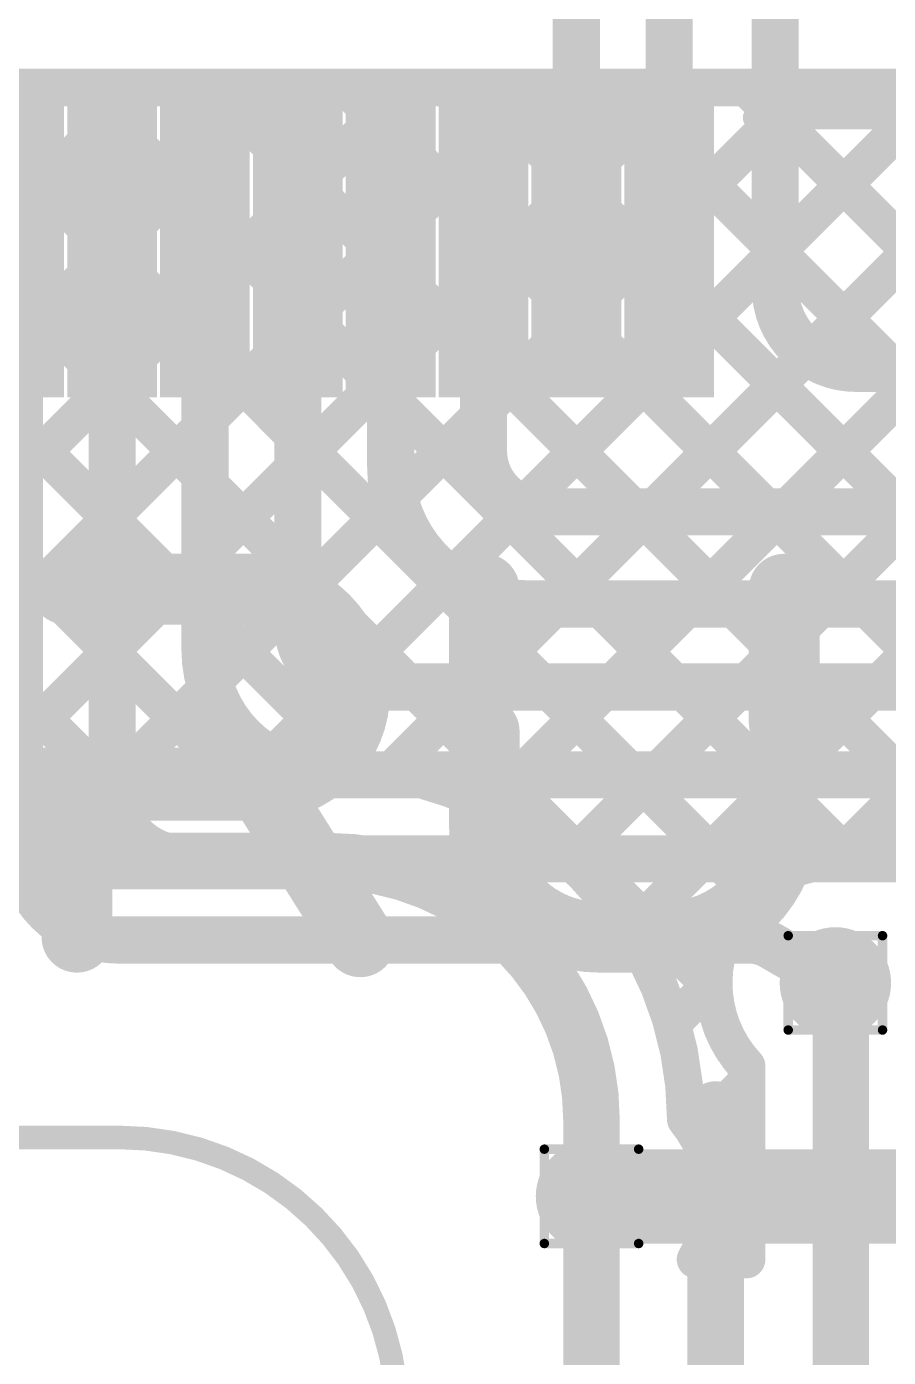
# Model space of a CAD drawing. Header units: inches. Extents: x -17 to 349, y -40 to 215.
# Drawn here: x 101.16 to 105.8, y 115.47 to 122.64 of the extents above; entities that cross this region are included whole.
import ezdxf

# ---------------------------------------------------------------- set-up
doc = ezdxf.new("R2010")
doc.units = ezdxf.units.IN
for name, color, linetype in [('Board Outline', 216, 'Continuous'), ('Bottom Layer', 5, 'Continuous'), ('Drill Drawing', 1, 'Continuous'), ('Top Layer', 1, 'Continuous'), ('Top Overlay', 2, 'Continuous'), ('Top Paste', 8, 'Continuous'), ('Top Solder', 216, 'Continuous'), ('Via Holes', 16, 'Continuous')]:
    doc.layers.add(name, color=color, linetype=linetype)

# ---------------------------------------------------------------- blocks, each defined once
blk = doc.blocks.new('64_TQFP__10_10__63')
at = {"layer": 'Top Layer'}
for points in [[(-6.404998619999999, -0.10999724), (-4.934999019999999, -0.10999724), (-4.934999019999999, -0.38999668), (-6.404998619999999, -0.38999668)], [(-6.404996079999999, -0.60999878), (-4.93499648, -0.60999878), (-4.93499648, -0.8899982200000001), (-6.404996079999999, -0.8899982200000001)], [(-6.404998619999999, -1.10999524), (-4.934999019999999, -1.10999524), (-4.934999019999999, -1.38999468), (-6.404998619999999, -1.38999468)], [(-6.404998619999999, -1.60999424), (-4.934999019999999, -1.60999424), (-4.934999019999999, -1.88999368), (-6.404998619999999, -1.88999368)], [(-6.404998619999999, -2.10999832), (-4.934999019999999, -2.10999832), (-4.934999019999999, -2.38999776), (-6.404998619999999, -2.38999776)], [(-6.404998619999999, -2.60999732), (-4.934999019999999, -2.60999732), (-4.934999019999999, -2.88999676), (-6.404998619999999, -2.88999676)], [(-6.404998619999999, -3.10999886), (-4.934999019999999, -3.10999886), (-4.934999019999999, -3.3899983), (-6.404998619999999, -3.3899983)], [(-6.404998619999999, -3.60999786), (-4.934999019999999, -3.60999786), (-4.934999019999999, -3.8899973), (-6.404998619999999, -3.8899973)]]:
    blk.add_hatch(color=1, dxfattribs=at).paths.add_polyline_path(points)
at = {"layer": 'Top Paste'}
for points in [[(-6.404998619999999, -0.10999724), (-4.934999019999999, -0.10999724), (-4.934999019999999, -0.38999668), (-6.404998619999999, -0.38999668)], [(-6.404996079999999, -0.60999878), (-4.93499648, -0.60999878), (-4.93499648, -0.8899982200000001), (-6.404996079999999, -0.8899982200000001)], [(-6.404998619999999, -1.10999524), (-4.934999019999999, -1.10999524), (-4.934999019999999, -1.38999468), (-6.404998619999999, -1.38999468)], [(-6.404998619999999, -1.60999424), (-4.934999019999999, -1.60999424), (-4.934999019999999, -1.88999368), (-6.404998619999999, -1.88999368)], [(-6.404998619999999, -2.10999832), (-4.934999019999999, -2.10999832), (-4.934999019999999, -2.38999776), (-6.404998619999999, -2.38999776)], [(-6.404998619999999, -2.60999732), (-4.934999019999999, -2.60999732), (-4.934999019999999, -2.88999676), (-6.404998619999999, -2.88999676)], [(-6.404998619999999, -3.10999886), (-4.934999019999999, -3.10999886), (-4.934999019999999, -3.3899983), (-6.404998619999999, -3.3899983)], [(-6.404998619999999, -3.60999786), (-4.934999019999999, -3.60999786), (-4.934999019999999, -3.8899973), (-6.404998619999999, -3.8899973)]]:
    blk.add_hatch(color=8, dxfattribs=at).paths.add_polyline_path(points)
at = {"layer": 'Top Solder'}
for points in [[(-6.506598619999999, -0.00839724), (-4.83339902, -0.00839724), (-4.83339902, -0.49159668), (-6.506598619999999, -0.49159668)], [(-6.50659608, -0.5083987799999999), (-4.833396479999999, -0.5083987799999999), (-4.833396479999999, -0.99159822), (-6.50659608, -0.99159822)], [(-6.506598619999999, -1.00839524), (-4.83339902, -1.00839524), (-4.83339902, -1.49159468), (-6.506598619999999, -1.49159468)], [(-6.506598619999999, -1.50839424), (-4.83339902, -1.50839424), (-4.83339902, -1.99159368), (-6.506598619999999, -1.99159368)], [(-6.506598619999999, -2.00839832), (-4.83339902, -2.00839832), (-4.83339902, -2.49159776), (-6.506598619999999, -2.49159776)], [(-6.506598619999999, -2.50839732), (-4.83339902, -2.50839732), (-4.83339902, -2.99159676), (-6.506598619999999, -2.99159676)], [(-6.506598619999999, -3.00839886), (-4.83339902, -3.00839886), (-4.83339902, -3.4915983), (-6.506598619999999, -3.4915983)], [(-6.506598619999999, -3.50839786), (-4.83339902, -3.50839786), (-4.83339902, -3.9915973), (-6.506598619999999, -3.9915973)]]:
    blk.add_hatch(color=216, dxfattribs=at).paths.add_polyline_path(points)
at = {"layer": 'Top Overlay'}
blk.add_lwpolyline([(-5.00000016, -4.20999666, 0.127, 0.127, 0), (-5.00000016, -4.99999762, 0.127, 0.127, 0)], format="xyseb", dxfattribs=at)
blk.add_lwpolyline([(-5.03175016, -4.20999666, 0.0635, 0.0635, 1), (-4.96825016, -4.20999666, 0.0635, 0.0635, 1)], format="xyseb", close=True, dxfattribs=at)

msp = doc.modelspace()

# ---------------------------------------------------------------- hatches: boundary and pattern name
at = {"layer": 'Bottom Layer'}
h = msp.add_hatch(color=5, dxfattribs=at)
edge = h.paths.add_edge_path()
edge.add_arc((105.51496804, 117.48934592), 0.2999994, 0, 360)
h = msp.add_hatch(color=5, dxfattribs=at)
edge = h.paths.add_edge_path()
edge.add_arc((104.20165088, 116.33997814), 0.2999994, 0, 360)
at = {"layer": 'Top Layer'}
h = msp.add_hatch(color=1, dxfattribs=at)
edge = h.paths.add_edge_path()
edge.add_arc((105.51496804, 117.48934592), 0.2999994, 0, 360)
h = msp.add_hatch(color=1, dxfattribs=at)
edge = h.paths.add_edge_path()
edge.add_arc((104.20165088, 116.33997814), 0.2999994, 0, 360)
at = {"layer": 'Via Holes'}
h = msp.add_hatch(color=7, dxfattribs=at)
edge = h.paths.add_edge_path()
edge.add_arc((105.51496804, 117.48934592), 0.1499997, 0, 360)
h = msp.add_hatch(color=7, dxfattribs=at)
edge = h.paths.add_edge_path()
edge.add_arc((104.20165088, 116.33997814), 0.1499997, 0, 360)

# ---------------------------------------------------------------- linework, layer by layer
at = {"layer": 'Board Outline'}
for points in [[(100.18431322, 116.65730288, 0.127, 0.127, 0), (101.65639562, 116.65730288, 0.127, 0.127, 0)], [(101.65639562, 116.65731558, 0.127, 0.127, -0.3796200265151696), (103.1456916, 115.336193, 0.127, 0.127, 0)]]:
    msp.add_lwpolyline(points, format="xyseb", dxfattribs=at)
for points in [[(101.62464562, 116.65731558, 0.0635, 0.0635, 1), (101.68814562, 116.65731558, 0.0635, 0.0635, 1)], [(101.62464562, 116.65730288, 0.0635, 0.0635, 1), (101.68814562, 116.65730288, 0.0635, 0.0635, 1)]]:
    msp.add_lwpolyline(points, format="xyseb", close=True, dxfattribs=at)
at = {"layer": 'Bottom Layer'}
for points in [[(91.75474156, 122.3108679, 0.2032, 0.2032, 0), (110.93656248, 122.3108679, 0.2032, 0.2032, 0)], [(97.85123177999999, 122.3108679, 0.2032, 0.2032, 0), (101.50841268, 118.653687, 0.2032, 0.2032, 0)], [(98.11564578, 118.653687, 0.2032, 0.2032, 0), (101.77282668, 122.3108679, 0.2032, 0.2032, 0)], [(98.56965299999999, 122.3108679, 0.2032, 0.2032, 0), (102.2268339, 118.653687, 0.2032, 0.2032, 0)], [(98.83406699999999, 118.653687, 0.2032, 0.2032, 0), (102.4912479, 122.3108679, 0.2032, 0.2032, 0)], [(99.28807422, 122.3108679, 0.2032, 0.2032, 0), (102.95366506, 118.64527706, 0.2032, 0.2032, 0)], [(99.55248822, 118.653687, 0.2032, 0.2032, 0), (103.20966912, 122.3108679, 0.2032, 0.2032, 0)], [(100.00649544, 122.3108679, 0.2032, 0.2032, 0), (104.86015604, 117.4572073, 0.2032, 0.2032, 0)], [(100.27090944, 118.653687, 0.2032, 0.2032, 0), (103.92809034, 122.3108679, 0.2032, 0.2032, 0)], [(100.72491666, 122.3108679, 0.2032, 0.2032, 0), (105.0673921, 117.96839246, 0.2032, 0.2032, 0)], [(100.98933066, 118.653687, 0.2032, 0.2032, 0), (104.64651156, 122.3108679, 0.2032, 0.2032, 0)], [(101.44333788, 122.3108679, 0.2032, 0.2032, 0), (105.6154479, 118.13875788, 0.2032, 0.2032, 0)], [(101.70775188, 118.653687, 0.2032, 0.2032, 0), (105.36493278, 122.3108679, 0.2032, 0.2032, 0)], [(102.1617591, 122.3108679, 0.2032, 0.2032, 0), (105.98706006, 118.48556694, 0.2032, 0.2032, 0)], [(102.4261731, 118.653687, 0.2032, 0.2032, 0), (106.083354, 122.3108679, 0.2032, 0.2032, 0)], [(102.88018032, 122.3108679, 0.2032, 0.2032, 0), (107.69891084, 117.49213738, 0.2032, 0.2032, 0)], [(103.1145004, 118.62359308, 0.2032, 0.2032, 0), (106.80177522, 122.3108679, 0.2032, 0.2032, 0)], [(103.59860154, 122.3108679, 0.2032, 0.2032, 0), (108.3853179, 117.52415154, 0.2032, 0.2032, 0)], [(103.65375256, 118.44442402, 0.2032, 0.2032, 0), (107.52019644, 122.3108679, 0.2032, 0.2032, 0)], [(104.08095008, 118.15320032, 0.2032, 0.2032, 0), (108.23861766, 122.3108679, 0.2032, 0.2032, 0)], [(104.31702276, 122.3108679, 0.2032, 0.2032, 0), (109.10373912, 117.52415154, 0.2032, 0.2032, 0)], [(104.41173936, 117.76556838, 0.2032, 0.2032, 0), (108.95703888, 122.3108679, 0.2032, 0.2032, 0)], [(105.03544398, 122.3108679, 0.2032, 0.2032, 0), (109.8221578, 117.52415408, 0.2032, 0.2032, 0)], [(105.50951466, 118.14492246, 0.2032, 0.2032, 0), (109.6754601, 122.3108679, 0.2032, 0.2032, 0)], [(105.7538652, 122.3108679, 0.2032, 0.2032, 0), (110.54057902, 117.52415408, 0.2032, 0.2032, 0)], [(96.89332411999999, 118.653687, 0.2032, 0.2032, 0), (102.77223286, 118.653687, 0.2032, 0.2032, 0)], [(102.77223286, 118.653687, 0.2032, 0.2032, -0.198912367379658), (104.15909572, 118.0792279, 0.2032, 0.2032, 0)], [(105.61479512, 118.13730246, 0.2032, 0.2032, -0.8095772946758049), (106.86918174, 117.87034592, 0.2032, 0.2032, 0)], [(96.89332411999999, 118.145687, 0.3048, 0.3048, 0), (102.77223286, 118.145687, 0.3048, 0.3048, 0)], [(102.77223286, 118.145687, 0.3048, 0.3048, -0.198912367379658), (103.79988638, 117.72001856, 0.3048, 0.3048, 0)], [(105.03653618, 117.04111212, 0.2032, 0.2032, -0.7125813592236171), (105.61479512, 118.13729992, 0.2032, 0.2032, 0)], [(104.15909572, 118.0792279, 0.2032, 0.2032, -0.1983133854078689), (104.7096458, 116.75440708, 0.2032, 0.2032, 0)], [(103.79988638, 117.72001856, 0.3048, 0.3048, -0.198912367379658), (104.20165088, 116.75007384, 0.3048, 0.3048, 0)], [(105.54453618, 110.5759028, 0.3048, 0.3048, 0), (105.54453618, 117.48934592, 0.3048, 0.3048, 0)], [(104.63592992, 117.27133772, 0.2032, 0.2032, 0), (104.8593915, 117.4947993, 0.2032, 0.2032, 0)], [(105.03653618, 116.00018964, 0.2032, 0.2032, 0), (105.03653618, 117.04111212, 0.2032, 0.2032, 0)], [(104.76249558, 116.67948216, 0.2032, 0.2032, 0), (105.03653618, 116.95352276, 0.2032, 0.2032, 0)], [(104.70406542, 116.8948767, 0.2032, 0.2032, 0), (105.03653618, 116.56240594, 0.2032, 0.2032, 0)], [(104.86977756, 110.6140409, 0.3048, 0.3048, 0), (104.86977756, 116.80717812, 0.3048, 0.3048, 0)], [(104.20165088, 116.33997814, 0.3048, 0.3048, 0), (104.20165088, 116.75007384, 0.3048, 0.3048, 0)], [(104.7096458, 116.75440708, 0.2032, 0.2032, -0.1727655272429523), (104.85725028, 116.33997814, 0.2032, 0.2032, 0)], [(104.20165088, 110.59468864, 0.3048, 0.3048, 0), (104.20165088, 116.33997814, 0.3048, 0.3048, 0)], [(104.85725028, 116.33997814, 0.2032, 0.2032, -0.1370602153396477), (104.7623254, 116.00018964, 0.2032, 0.2032, 0)], [(104.80162428, 116.00018964, 0.2032, 0.2032, 0), (105.03653618, 116.23510154, 0.2032, 0.2032, 0)], [(104.8025971, 116.0779238, 0.2032, 0.2032, 0), (104.88033126, 116.00018964, 0.2032, 0.2032, 0)], [(104.7623254, 116.00018964, 0.2032, 0.2032, 0), (105.03653618, 116.00018964, 0.2032, 0.2032, 0)]]:
    msp.add_lwpolyline(points, format="xyseb", dxfattribs=at)
for points in [[(101.39253788, 122.3108679, 0.1016, 0.1016, 1), (101.49413788, 122.3108679, 0.1016, 0.1016, 1)], [(101.72202668, 122.3108679, 0.1016, 0.1016, 1), (101.82362668, 122.3108679, 0.1016, 0.1016, 1)], [(102.1109591, 122.3108679, 0.1016, 0.1016, 1), (102.2125591, 122.3108679, 0.1016, 0.1016, 1)], [(102.4404479, 122.3108679, 0.1016, 0.1016, 1), (102.5420479, 122.3108679, 0.1016, 0.1016, 1)], [(102.82938032, 122.3108679, 0.1016, 0.1016, 1), (102.93098032, 122.3108679, 0.1016, 0.1016, 1)], [(103.15886912, 122.3108679, 0.1016, 0.1016, 1), (103.26046912, 122.3108679, 0.1016, 0.1016, 1)], [(103.54780154, 122.3108679, 0.1016, 0.1016, 1), (103.64940154, 122.3108679, 0.1016, 0.1016, 1)], [(103.87729034, 122.3108679, 0.1016, 0.1016, 1), (103.97889034, 122.3108679, 0.1016, 0.1016, 1)], [(104.26622276, 122.3108679, 0.1016, 0.1016, 1), (104.36782276, 122.3108679, 0.1016, 0.1016, 1)], [(104.59571156, 122.3108679, 0.1016, 0.1016, 1), (104.69731156, 122.3108679, 0.1016, 0.1016, 1)], [(104.98464398, 122.3108679, 0.1016, 0.1016, 1), (105.08624398, 122.3108679, 0.1016, 0.1016, 1)], [(105.31413278, 122.3108679, 0.1016, 0.1016, 1), (105.41573278, 122.3108679, 0.1016, 0.1016, 1)], [(105.7030652, 122.3108679, 0.1016, 0.1016, 1), (105.8046652, 122.3108679, 0.1016, 0.1016, 1)], [(101.45761268, 118.653687, 0.1016, 0.1016, 1), (101.55921268, 118.653687, 0.1016, 0.1016, 1)], [(101.65695188, 118.653687, 0.1016, 0.1016, 1), (101.75855188, 118.653687, 0.1016, 0.1016, 1)], [(102.1760339, 118.653687, 0.1016, 0.1016, 1), (102.2776339, 118.653687, 0.1016, 0.1016, 1)], [(102.3753731, 118.653687, 0.1016, 0.1016, 1), (102.4769731, 118.653687, 0.1016, 0.1016, 1)], [(102.72143286, 118.653687, 0.1016, 0.1016, 1), (102.82303286, 118.653687, 0.1016, 0.1016, 1)], [(102.72143286, 118.653687, 0.1016, 0.1016, 1), (102.82303286, 118.653687, 0.1016, 0.1016, 1)], [(102.90286506, 118.64527706, 0.1016, 0.1016, 1), (103.00446506, 118.64527706, 0.1016, 0.1016, 1)], [(103.0637004, 118.62359308, 0.1016, 0.1016, 1), (103.1653004, 118.62359308, 0.1016, 0.1016, 1)], [(103.60295256, 118.44442402, 0.1016, 0.1016, 1), (103.70455256, 118.44442402, 0.1016, 0.1016, 1)], [(102.69603286, 118.145687, 0.1524, 0.1524, 1), (102.84843286, 118.145687, 0.1524, 0.1524, 1)], [(102.69603286, 118.145687, 0.1524, 0.1524, 1), (102.84843286, 118.145687, 0.1524, 0.1524, 1)], [(104.03015008, 118.15320032, 0.1016, 0.1016, 1), (104.13175008, 118.15320032, 0.1016, 0.1016, 1)], [(105.45871466, 118.14492246, 0.1016, 0.1016, 1), (105.56031466, 118.14492246, 0.1016, 0.1016, 1)], [(104.10829572, 118.0792279, 0.1016, 0.1016, 1), (104.20989572, 118.0792279, 0.1016, 0.1016, 1)], [(104.10829572, 118.0792279, 0.1016, 0.1016, 1), (104.20989572, 118.0792279, 0.1016, 0.1016, 1)], [(105.56399512, 118.13730246, 0.1016, 0.1016, 1), (105.66559512, 118.13730246, 0.1016, 0.1016, 1)], [(105.56399512, 118.13729992, 0.1016, 0.1016, 1), (105.66559512, 118.13729992, 0.1016, 0.1016, 1)], [(105.5646479, 118.13875788, 0.1016, 0.1016, 1), (105.6662479, 118.13875788, 0.1016, 0.1016, 1)], [(105.0165921, 117.96839246, 0.1016, 0.1016, 1), (105.1181921, 117.96839246, 0.1016, 0.1016, 1)], [(103.72368638, 117.72001856, 0.1524, 0.1524, 1), (103.87608638, 117.72001856, 0.1524, 0.1524, 1)], [(103.72368638, 117.72001856, 0.1524, 0.1524, 1), (103.87608638, 117.72001856, 0.1524, 0.1524, 1)], [(104.36093936, 117.76556838, 0.1016, 0.1016, 1), (104.46253936, 117.76556838, 0.1016, 0.1016, 1)], [(105.46833618, 117.48934592, 0.1524, 0.1524, 1), (105.62073618, 117.48934592, 0.1524, 0.1524, 1)], [(104.8085915, 117.4947993, 0.1016, 0.1016, 1), (104.9101915, 117.4947993, 0.1016, 0.1016, 1)], [(104.80935604, 117.4572073, 0.1016, 0.1016, 1), (104.91095604, 117.4572073, 0.1016, 0.1016, 1)], [(104.58512992, 117.27133772, 0.1016, 0.1016, 1), (104.68672992, 117.27133772, 0.1016, 0.1016, 1)], [(104.98573618, 117.04111212, 0.1016, 0.1016, 1), (105.08733618, 117.04111212, 0.1016, 0.1016, 1)], [(104.98573618, 117.04111212, 0.1016, 0.1016, 1), (105.08733618, 117.04111212, 0.1016, 0.1016, 1)], [(104.98573618, 116.95352276, 0.1016, 0.1016, 1), (105.08733618, 116.95352276, 0.1016, 0.1016, 1)], [(104.65326542, 116.8948767, 0.1016, 0.1016, 1), (104.75486542, 116.8948767, 0.1016, 0.1016, 1)], [(104.79357756, 116.80717812, 0.1524, 0.1524, 1), (104.94597756, 116.80717812, 0.1524, 0.1524, 1)], [(104.12545088, 116.75007384, 0.1524, 0.1524, 1), (104.27785088, 116.75007384, 0.1524, 0.1524, 1)], [(104.12545088, 116.75007384, 0.1524, 0.1524, 1), (104.27785088, 116.75007384, 0.1524, 0.1524, 1)], [(104.6588458, 116.75440708, 0.1016, 0.1016, 1), (104.7604458, 116.75440708, 0.1016, 0.1016, 1)], [(104.6588458, 116.75440708, 0.1016, 0.1016, 1), (104.7604458, 116.75440708, 0.1016, 0.1016, 1)], [(104.71169558, 116.67948216, 0.1016, 0.1016, 1), (104.81329558, 116.67948216, 0.1016, 0.1016, 1)], [(104.98573618, 116.56240594, 0.1016, 0.1016, 1), (105.08733618, 116.56240594, 0.1016, 0.1016, 1)], [(104.12545088, 116.33997814, 0.1524, 0.1524, 1), (104.27785088, 116.33997814, 0.1524, 0.1524, 1)], [(104.12545088, 116.33997814, 0.1524, 0.1524, 1), (104.27785088, 116.33997814, 0.1524, 0.1524, 1)], [(104.80645028, 116.33997814, 0.1016, 0.1016, 1), (104.90805028, 116.33997814, 0.1016, 0.1016, 1)], [(104.80645028, 116.33997814, 0.1016, 0.1016, 1), (104.90805028, 116.33997814, 0.1016, 0.1016, 1)], [(104.98573618, 116.23510154, 0.1016, 0.1016, 1), (105.08733618, 116.23510154, 0.1016, 0.1016, 1)], [(104.7517971, 116.0779238, 0.1016, 0.1016, 1), (104.8533971, 116.0779238, 0.1016, 0.1016, 1)], [(104.7115254, 116.00018964, 0.1016, 0.1016, 1), (104.8131254, 116.00018964, 0.1016, 0.1016, 1)], [(104.7115254, 116.00018964, 0.1016, 0.1016, 1), (104.8131254, 116.00018964, 0.1016, 0.1016, 1)], [(104.75082428, 116.00018964, 0.1016, 0.1016, 1), (104.85242428, 116.00018964, 0.1016, 0.1016, 1)], [(104.82953126, 116.00018964, 0.1016, 0.1016, 1), (104.93113126, 116.00018964, 0.1016, 0.1016, 1)], [(104.98573618, 116.00018964, 0.1016, 0.1016, 1), (105.08733618, 116.00018964, 0.1016, 0.1016, 1)], [(104.98573618, 116.00018964, 0.1016, 0.1016, 1), (105.08733618, 116.00018964, 0.1016, 0.1016, 1)]]:
    msp.add_lwpolyline(points, format="xyseb", close=True, dxfattribs=at)
at = {"layer": 'Drill Drawing'}
for points in [[(105.26096804, 117.74334592, 0.0508, 0.0508, 0), (105.76896804, 117.74334592, 0.0508, 0.0508, 0)], [(105.26096804, 117.23534592, 0.0508, 0.0508, 0), (105.26096804, 117.74334592, 0.0508, 0.0508, 0)], [(105.76896804, 117.23534592, 0.0508, 0.0508, 0), (105.76896804, 117.74334592, 0.0508, 0.0508, 0)], [(105.26096804, 117.23534592, 0.0508, 0.0508, 0), (105.76896804, 117.23534592, 0.0508, 0.0508, 0)], [(103.94765088, 116.59397814, 0.0508, 0.0508, 0), (104.45565088, 116.59397814, 0.0508, 0.0508, 0)], [(103.94765088, 116.08597814, 0.0508, 0.0508, 0), (103.94765088, 116.59397814, 0.0508, 0.0508, 0)], [(104.45565088, 116.08597814, 0.0508, 0.0508, 0), (104.45565088, 116.59397814, 0.0508, 0.0508, 0)], [(103.94765088, 116.08597814, 0.0508, 0.0508, 0), (104.45565088, 116.08597814, 0.0508, 0.0508, 0)]]:
    msp.add_lwpolyline(points, format="xyseb", dxfattribs=at)
for points in [[(105.24826804, 117.74334592, 0.0254, 0.0254, 1), (105.27366804, 117.74334592, 0.0254, 0.0254, 1)], [(105.24826804, 117.74334592, 0.0254, 0.0254, 1), (105.27366804, 117.74334592, 0.0254, 0.0254, 1)], [(105.75626804, 117.74334592, 0.0254, 0.0254, 1), (105.78166804, 117.74334592, 0.0254, 0.0254, 1)], [(105.75626804, 117.74334592, 0.0254, 0.0254, 1), (105.78166804, 117.74334592, 0.0254, 0.0254, 1)], [(105.24826804, 117.23534592, 0.0254, 0.0254, 1), (105.27366804, 117.23534592, 0.0254, 0.0254, 1)], [(105.24826804, 117.23534592, 0.0254, 0.0254, 1), (105.27366804, 117.23534592, 0.0254, 0.0254, 1)], [(105.75626804, 117.23534592, 0.0254, 0.0254, 1), (105.78166804, 117.23534592, 0.0254, 0.0254, 1)], [(105.75626804, 117.23534592, 0.0254, 0.0254, 1), (105.78166804, 117.23534592, 0.0254, 0.0254, 1)], [(103.93495088, 116.59397814, 0.0254, 0.0254, 1), (103.96035088, 116.59397814, 0.0254, 0.0254, 1)], [(103.93495088, 116.59397814, 0.0254, 0.0254, 1), (103.96035088, 116.59397814, 0.0254, 0.0254, 1)], [(104.44295088, 116.59397814, 0.0254, 0.0254, 1), (104.46835088, 116.59397814, 0.0254, 0.0254, 1)], [(104.44295088, 116.59397814, 0.0254, 0.0254, 1), (104.46835088, 116.59397814, 0.0254, 0.0254, 1)], [(103.93495088, 116.08597814, 0.0254, 0.0254, 1), (103.96035088, 116.08597814, 0.0254, 0.0254, 1)], [(103.93495088, 116.08597814, 0.0254, 0.0254, 1), (103.96035088, 116.08597814, 0.0254, 0.0254, 1)], [(104.44295088, 116.08597814, 0.0254, 0.0254, 1), (104.46835088, 116.08597814, 0.0254, 0.0254, 1)], [(104.44295088, 116.08597814, 0.0254, 0.0254, 1), (104.46835088, 116.08597814, 0.0254, 0.0254, 1)]]:
    msp.add_lwpolyline(points, format="xyseb", close=True, dxfattribs=at)
at = {"layer": 'Top Layer'}
for points in [[(104.62005492, 121.47871564, 0.254, 0.254, 0), (104.62005492, 127.46811438, 0.254, 0.254, 0)], [(104.12005592, 121.47871564, 0.254, 0.254, 0), (104.12005592, 126.21858678, 0.254, 0.254, 0)], [(105.19109772, 121.23487818, 0.254, 0.254, 0), (105.19109772, 124.03871306, 0.254, 0.254, 0)], [(101.1200543, 118.25635988, 0.254, 0.254, 0), (101.1200543, 121.47871564, 0.254, 0.254, 0)], [(101.62005584, 118.55030138, 0.254, 0.254, 0), (101.62005584, 121.47871818, 0.254, 0.254, 0)], [(102.1200523, 119.2865915, 0.254, 0.254, 0), (102.1200523, 121.47871564, 0.254, 0.254, 0)], [(102.6200513, 119.41094228, 0.254, 0.254, 0), (102.6200513, 121.47871564, 0.254, 0.254, 0)], [(103.12005538, 120.2750833, 0.254, 0.254, 0), (103.12005538, 121.47871564, 0.254, 0.254, 0)], [(103.62005438, 120.35296478, 0.254, 0.254, 0), (103.62005438, 121.47871564, 0.254, 0.254, 0)], [(105.62725382, 120.79872208, 0.254, 0.254, -0.4142135623730951), (105.19109772, 121.23487818, 0.254, 0.254, 0)], [(105.62725382, 120.79872208, 0.254, 0.254, 0), (108.43457358, 120.79872208, 0.254, 0.254, 0)], [(103.94670092, 120.02631824, 0.254, 0.254, -0.4142135623730951), (103.62005438, 120.35296478, 0.254, 0.254, 0)], [(103.86516692, 119.52997176, 0.254, 0.254, -0.4142135623730951), (103.12005538, 120.2750833, 0.254, 0.254, 0)], [(103.94670092, 120.02631824, 0.254, 0.254, 0), (112.42434716, 120.02631824, 0.254, 0.254, 0)], [(103.86516692, 119.52997176, 0.254, 0.254, 0), (113.06139948, 119.52997176, 0.254, 0.254, 0)], [(102.81477278, 119.11100384, 0.254, 0.254, -0.2961363918675801), (102.6200513, 119.41094228, 0.254, 0.254, 0)], [(102.79725948, 118.60938432, 0.254, 0.254, -0.4142135623730951), (102.1200523, 119.2865915, 0.254, 0.254, 0)], [(102.94841742, 119.08257616, 0.254, 0.254, -0.1051759039437095), (102.81477278, 119.11100384, 0.254, 0.254, 0)], [(102.94841742, 119.08257616, 0.254, 0.254, 0), (113.60282588, 119.08257616, 0.254, 0.254, 0)], [(102.0130929, 118.15726432, 0.254, 0.254, -0.4142135623730951), (101.62005584, 118.55030138, 0.254, 0.254, 0)], [(102.79725948, 118.60938432, 0.254, 0.254, 0), (113.04422908, 118.60938432, 0.254, 0.254, 0)], [(101.65639562, 117.72001856, 0.254, 0.254, -0.4142135623730951), (101.1200543, 118.25635988, 0.254, 0.254, 0)], [(102.0130929, 118.15726432, 0.254, 0.254, 0), (105.84391836, 118.15726432, 0.254, 0.254, 0)], [(105.84391836, 118.15726432, 0.254, 0.254, -0.1767562807867894), (106.02871098, 118.08982986, 0.254, 0.254, 0)], [(101.65639562, 117.72001856, 0.254, 0.254, 0), (105.05359228, 117.72001856, 0.254, 0.254, 0)], [(105.05359228, 117.72001856, 0.254, 0.254, -0.1272438622241198), (105.16544626, 117.69108542, 0.254, 0.254, 0)], [(105.16544626, 117.69108542, 0.254, 0.254, 0), (105.16551992, 117.69104224, 0.254, 0.254, 0)], [(105.16544626, 117.69108542, 0.254, 0.254, -9.165278388002092e-05), (105.16551992, 117.69104224, 0.254, 0.254, 0)], [(105.16551992, 117.69104224, 0.254, 0.254, 0), (105.51496804, 117.48934592, 0.254, 0.254, 0)], [(104.20165088, 116.33997814, 0.508, 0.508, 0), (106.41069396, 116.33997814, 0.508, 0.508, 0)]]:
    msp.add_lwpolyline(points, format="xyseb", dxfattribs=at)
for points in [[(101.0565543, 121.47871564, 0.127, 0.127, 1), (101.1835543, 121.47871564, 0.127, 0.127, 1)], [(101.55655584, 121.47871818, 0.127, 0.127, 1), (101.68355584, 121.47871818, 0.127, 0.127, 1)], [(102.0565523, 121.47871564, 0.127, 0.127, 1), (102.1835523, 121.47871564, 0.127, 0.127, 1)], [(102.5565513, 121.47871564, 0.127, 0.127, 1), (102.6835513, 121.47871564, 0.127, 0.127, 1)], [(103.05655538, 121.47871564, 0.127, 0.127, 1), (103.18355538, 121.47871564, 0.127, 0.127, 1)], [(103.55655438, 121.47871564, 0.127, 0.127, 1), (103.68355438, 121.47871564, 0.127, 0.127, 1)], [(104.05655592, 121.47871564, 0.127, 0.127, 1), (104.18355592, 121.47871564, 0.127, 0.127, 1)], [(104.55655492, 121.47871564, 0.127, 0.127, 1), (104.68355492, 121.47871564, 0.127, 0.127, 1)], [(105.12759772, 121.23487818, 0.127, 0.127, 1), (105.25459772, 121.23487818, 0.127, 0.127, 1)], [(105.12759772, 121.23487818, 0.127, 0.127, 1), (105.25459772, 121.23487818, 0.127, 0.127, 1)], [(105.56375382, 120.79872208, 0.127, 0.127, 1), (105.69075382, 120.79872208, 0.127, 0.127, 1)], [(105.56375382, 120.79872208, 0.127, 0.127, 1), (105.69075382, 120.79872208, 0.127, 0.127, 1)], [(103.55655438, 120.35296478, 0.127, 0.127, 1), (103.68355438, 120.35296478, 0.127, 0.127, 1)], [(103.55655438, 120.35296478, 0.127, 0.127, 1), (103.68355438, 120.35296478, 0.127, 0.127, 1)], [(103.05655538, 120.2750833, 0.127, 0.127, 1), (103.18355538, 120.2750833, 0.127, 0.127, 1)], [(103.05655538, 120.2750833, 0.127, 0.127, 1), (103.18355538, 120.2750833, 0.127, 0.127, 1)], [(103.88320092, 120.02631824, 0.127, 0.127, 1), (104.01020092, 120.02631824, 0.127, 0.127, 1)], [(103.88320092, 120.02631824, 0.127, 0.127, 1), (104.01020092, 120.02631824, 0.127, 0.127, 1)], [(103.80166692, 119.52997176, 0.127, 0.127, 1), (103.92866692, 119.52997176, 0.127, 0.127, 1)], [(103.80166692, 119.52997176, 0.127, 0.127, 1), (103.92866692, 119.52997176, 0.127, 0.127, 1)], [(102.5565513, 119.41094228, 0.127, 0.127, 1), (102.6835513, 119.41094228, 0.127, 0.127, 1)], [(102.5565513, 119.41094228, 0.127, 0.127, 1), (102.6835513, 119.41094228, 0.127, 0.127, 1)], [(102.0565523, 119.2865915, 0.127, 0.127, 1), (102.1835523, 119.2865915, 0.127, 0.127, 1)], [(102.0565523, 119.2865915, 0.127, 0.127, 1), (102.1835523, 119.2865915, 0.127, 0.127, 1)], [(102.75127278, 119.11100384, 0.127, 0.127, 1), (102.87827278, 119.11100384, 0.127, 0.127, 1)], [(102.75127278, 119.11100384, 0.127, 0.127, 1), (102.87827278, 119.11100384, 0.127, 0.127, 1)], [(102.88491742, 119.08257616, 0.127, 0.127, 1), (103.01191742, 119.08257616, 0.127, 0.127, 1)], [(102.88491742, 119.08257616, 0.127, 0.127, 1), (103.01191742, 119.08257616, 0.127, 0.127, 1)], [(101.55655584, 118.55030138, 0.127, 0.127, 1), (101.68355584, 118.55030138, 0.127, 0.127, 1)], [(101.55655584, 118.55030138, 0.127, 0.127, 1), (101.68355584, 118.55030138, 0.127, 0.127, 1)], [(102.73375948, 118.60938432, 0.127, 0.127, 1), (102.86075948, 118.60938432, 0.127, 0.127, 1)], [(102.73375948, 118.60938432, 0.127, 0.127, 1), (102.86075948, 118.60938432, 0.127, 0.127, 1)], [(101.0565543, 118.25635988, 0.127, 0.127, 1), (101.1835543, 118.25635988, 0.127, 0.127, 1)], [(101.0565543, 118.25635988, 0.127, 0.127, 1), (101.1835543, 118.25635988, 0.127, 0.127, 1)], [(101.9495929, 118.15726432, 0.127, 0.127, 1), (102.0765929, 118.15726432, 0.127, 0.127, 1)], [(101.9495929, 118.15726432, 0.127, 0.127, 1), (102.0765929, 118.15726432, 0.127, 0.127, 1)], [(105.78041836, 118.15726432, 0.127, 0.127, 1), (105.90741836, 118.15726432, 0.127, 0.127, 1)], [(105.78041836, 118.15726432, 0.127, 0.127, 1), (105.90741836, 118.15726432, 0.127, 0.127, 1)], [(101.59289562, 117.72001856, 0.127, 0.127, 1), (101.71989562, 117.72001856, 0.127, 0.127, 1)], [(101.59289562, 117.72001856, 0.127, 0.127, 1), (101.71989562, 117.72001856, 0.127, 0.127, 1)], [(104.99009228, 117.72001856, 0.127, 0.127, 1), (105.11709228, 117.72001856, 0.127, 0.127, 1)], [(104.99009228, 117.72001856, 0.127, 0.127, 1), (105.11709228, 117.72001856, 0.127, 0.127, 1)], [(105.10194626, 117.69108542, 0.127, 0.127, 1), (105.22894626, 117.69108542, 0.127, 0.127, 1)], [(105.10194626, 117.69108542, 0.127, 0.127, 1), (105.22894626, 117.69108542, 0.127, 0.127, 1)], [(105.10194626, 117.69108542, 0.127, 0.127, 1), (105.22894626, 117.69108542, 0.127, 0.127, 1)], [(105.10201992, 117.69104224, 0.127, 0.127, 1), (105.22901992, 117.69104224, 0.127, 0.127, 1)], [(105.10201992, 117.69104224, 0.127, 0.127, 1), (105.22901992, 117.69104224, 0.127, 0.127, 1)], [(105.10201992, 117.69104224, 0.127, 0.127, 1), (105.22901992, 117.69104224, 0.127, 0.127, 1)], [(105.45146804, 117.48934592, 0.127, 0.127, 1), (105.57846804, 117.48934592, 0.127, 0.127, 1)], [(104.07465088, 116.33997814, 0.254, 0.254, 1), (104.32865088, 116.33997814, 0.254, 0.254, 1)]]:
    msp.add_lwpolyline(points, format="xyseb", close=True, dxfattribs=at)
at = {"layer": 'Top Overlay'}
for points in [[(101.37068626, 119.60968204, 0.3809999999999999, 0.3809999999999999, 0), (102.36769976, 119.60968204, 0.3809999999999999, 0.3809999999999999, 0)], [(102.36769976, 119.60968204, 0.3809999999999999, 0.3809999999999999, -0.4142135623730951), (102.92602224, 119.05135956, 0.3809999999999999, 0.3809999999999999, 0)], [(103.62392534, 119.19766356, 0.3809999999999999, 0.3809999999999999, 0), (103.62392534, 119.60968204, 0.3809999999999999, 0.3809999999999999, 0)], [(105.23907832, 118.89286356, 0.3809999999999999, 0.3809999999999999, 0), (105.23907832, 119.60967696, 0.3809999999999999, 0.3809999999999999, 0)], [(102.92602224, 119.05135956, 0.3809999999999999, 0.3809999999999999, -0.4142135623730951), (102.42751676, 118.55285408, 0.3809999999999999, 0.3809999999999999, 0)], [(103.62392534, 118.37339292, 0.3809999999999999, 0.3809999999999999, 0), (103.62392534, 118.84206356, 0.3809999999999999, 0.3809999999999999, 0)], [(101.43050834, 117.73530936, 0.3809999999999999, 0.3809999999999999, 0), (101.43050834, 118.55285408, 0.3809999999999999, 0.3809999999999999, 0)], [(101.43050834, 118.55285408, 0.3809999999999999, 0.3809999999999999, 0), (102.2879336, 118.55285408, 0.3809999999999999, 0.3809999999999999, 0)], [(102.2879336, 118.55285408, 0.3809999999999999, 0.3809999999999999, 0), (102.42751676, 118.55285408, 0.3809999999999999, 0.3809999999999999, 0)], [(102.42751676, 118.55285408, 0.3809999999999999, 0.3809999999999999, 0), (102.95637016, 117.71060278, 0.3809999999999999, 0.3809999999999999, 0)], [(104.2420699, 117.73530936, 0.3809999999999999, 0.3809999999999999, -0.4142135623730951), (103.62392534, 118.35345392, 0.3809999999999999, 0.3809999999999999, 0)], [(105.23907832, 118.37339292, 0.3809999999999999, 0.3809999999999999, -0.4142135623730951), (104.60099476, 117.73530936, 0.3809999999999999, 0.3809999999999999, 0)], [(104.2420699, 117.73530936, 0.3809999999999999, 0.3809999999999999, 0), (104.4315031, 117.73530936, 0.3809999999999999, 0.3809999999999999, 0)], [(104.4315031, 117.73530936, 0.3809999999999999, 0.3809999999999999, 0), (104.57108372, 117.73530936, 0.3809999999999999, 0.3809999999999999, 0)]]:
    msp.add_lwpolyline(points, format="xyseb", dxfattribs=at)
for points in [[(101.27543626, 119.60968204, 0.1905, 0.1905, 1), (101.46593626, 119.60968204, 0.1905, 0.1905, 1)], [(102.27244976, 119.60968204, 0.1905, 0.1905, 1), (102.46294976, 119.60968204, 0.1905, 0.1905, 1)], [(102.27244976, 119.60968204, 0.1905, 0.1905, 1), (102.46294976, 119.60968204, 0.1905, 0.1905, 1)], [(103.52867534, 119.60968204, 0.1905, 0.1905, 1), (103.71917534, 119.60968204, 0.1905, 0.1905, 1)], [(105.14382832, 119.60967696, 0.1905, 0.1905, 1), (105.33432832, 119.60967696, 0.1905, 0.1905, 1)], [(103.52867534, 119.19766356, 0.1905, 0.1905, 1), (103.71917534, 119.19766356, 0.1905, 0.1905, 1)], [(102.83077224, 119.05135956, 0.1905, 0.1905, 1), (103.02127224, 119.05135956, 0.1905, 0.1905, 1)], [(102.83077224, 119.05135956, 0.1905, 0.1905, 1), (103.02127224, 119.05135956, 0.1905, 0.1905, 1)], [(103.52867534, 118.84206356, 0.1905, 0.1905, 1), (103.71917534, 118.84206356, 0.1905, 0.1905, 1)], [(105.14382832, 118.89286356, 0.1905, 0.1905, 1), (105.33432832, 118.89286356, 0.1905, 0.1905, 1)], [(101.33525834, 118.55285408, 0.1905, 0.1905, 1), (101.52575834, 118.55285408, 0.1905, 0.1905, 1)], [(101.33525834, 118.55285408, 0.1905, 0.1905, 1), (101.52575834, 118.55285408, 0.1905, 0.1905, 1)], [(102.1926836, 118.55285408, 0.1905, 0.1905, 1), (102.3831836, 118.55285408, 0.1905, 0.1905, 1)], [(102.1926836, 118.55285408, 0.1905, 0.1905, 1), (102.3831836, 118.55285408, 0.1905, 0.1905, 1)], [(102.33226676, 118.55285408, 0.1905, 0.1905, 1), (102.52276676, 118.55285408, 0.1905, 0.1905, 1)], [(102.33226676, 118.55285408, 0.1905, 0.1905, 1), (102.52276676, 118.55285408, 0.1905, 0.1905, 1)], [(102.33226676, 118.55285408, 0.1905, 0.1905, 1), (102.52276676, 118.55285408, 0.1905, 0.1905, 1)], [(103.52867534, 118.37339292, 0.1905, 0.1905, 1), (103.71917534, 118.37339292, 0.1905, 0.1905, 1)], [(103.52867534, 118.35345392, 0.1905, 0.1905, 1), (103.71917534, 118.35345392, 0.1905, 0.1905, 1)], [(105.14382832, 118.37339292, 0.1905, 0.1905, 1), (105.33432832, 118.37339292, 0.1905, 0.1905, 1)], [(101.33525834, 117.73530936, 0.1905, 0.1905, 1), (101.52575834, 117.73530936, 0.1905, 0.1905, 1)], [(102.86112016, 117.71060278, 0.1905, 0.1905, 1), (103.05162016, 117.71060278, 0.1905, 0.1905, 1)], [(104.1468199, 117.73530936, 0.1905, 0.1905, 1), (104.3373199, 117.73530936, 0.1905, 0.1905, 1)], [(104.1468199, 117.73530936, 0.1905, 0.1905, 1), (104.3373199, 117.73530936, 0.1905, 0.1905, 1)], [(104.3362531, 117.73530936, 0.1905, 0.1905, 1), (104.5267531, 117.73530936, 0.1905, 0.1905, 1)], [(104.3362531, 117.73530936, 0.1905, 0.1905, 1), (104.5267531, 117.73530936, 0.1905, 0.1905, 1)], [(104.47583372, 117.73530936, 0.1905, 0.1905, 1), (104.66633372, 117.73530936, 0.1905, 0.1905, 1)], [(104.50574476, 117.73530936, 0.1905, 0.1905, 1), (104.69624476, 117.73530936, 0.1905, 0.1905, 1)]]:
    msp.add_lwpolyline(points, format="xyseb", close=True, dxfattribs=at)

# ---------------------------------------------------------------- block references
at = {"rotation": 90}
msp.add_blockref('64_TQFP__10_10__63', (100.87005734, 127.14871446), dxfattribs=at)

doc.saveas('drawing.dxf')
